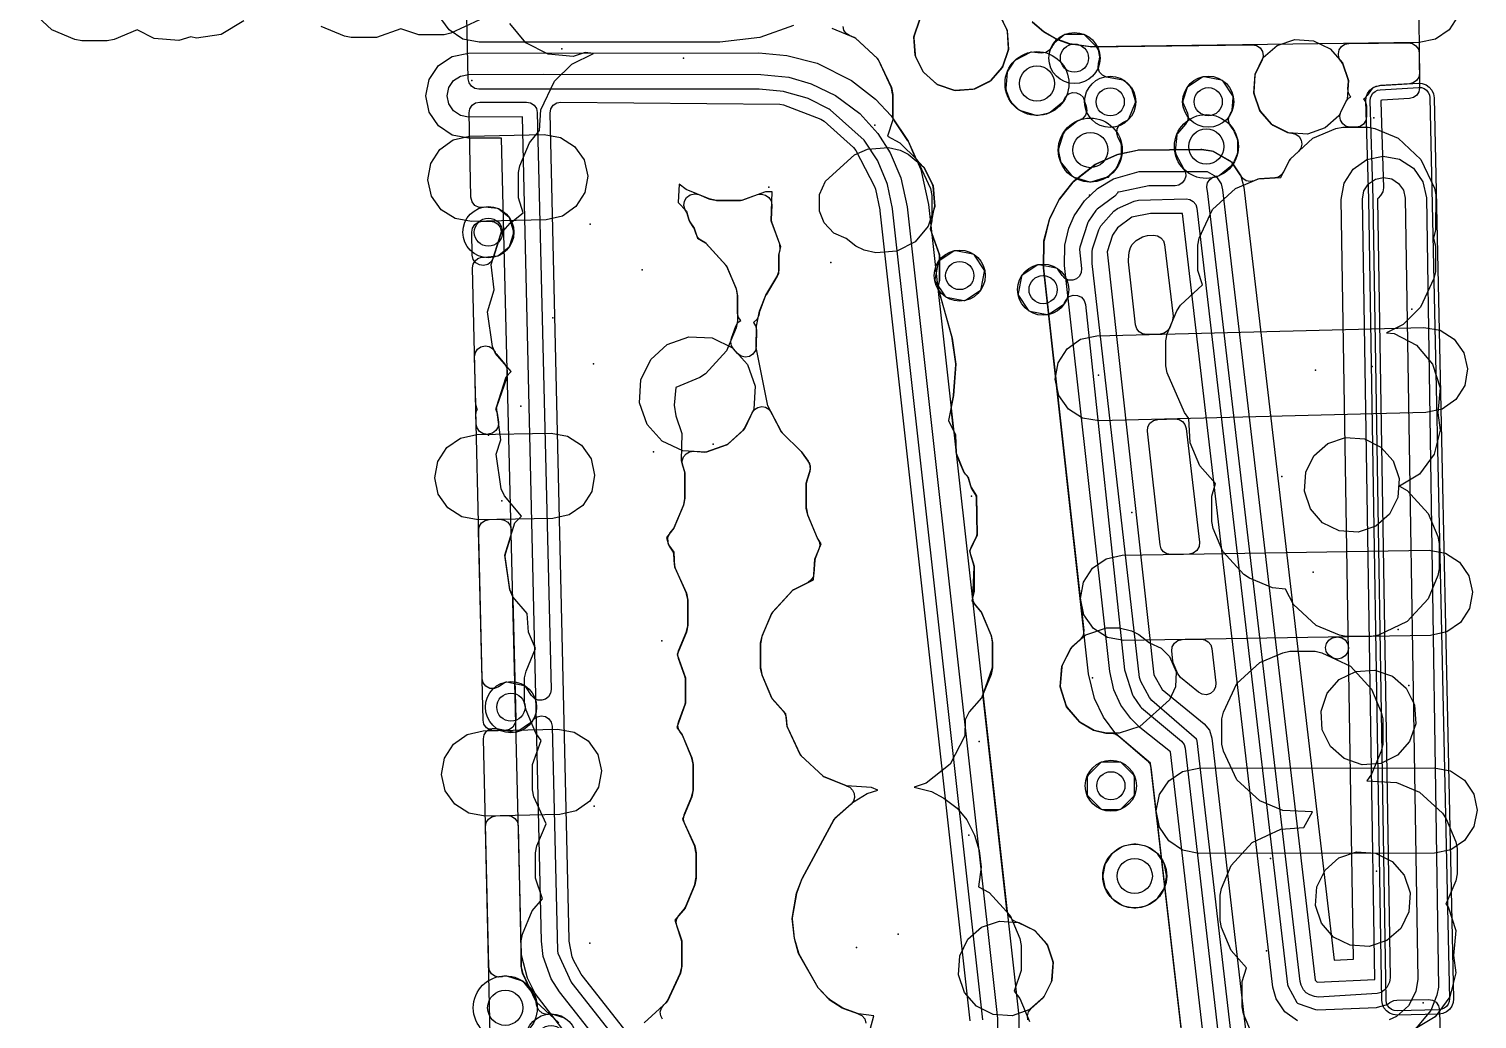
# Model space of a CAD drawing. Header units: metres. Extents: x 17722 to 17999, y 13535 to 15917.
# Drawn here: x 17795 to 17862.9, y 14190 to 14236.5 of the extents above; entities that cross this region are included whole.
import ezdxf

# ---------------------------------------------------------------- set-up
doc = ezdxf.new("R2010")
doc.units = ezdxf.units.M
for name, color, linetype in [('AI_GREENING_ALLOWED_ZONE', 4, 'Continuous'), ('AI_GREENING_EXCLUSIONS', 1, 'Continuous'), ('AI_GREENING_LAWN', 82, 'Continuous'), ('AI_GREENING_REJECTED', 6, 'Continuous'), ('AI_GREENING_SHRUBS', 92, 'Continuous')]:
    doc.layers.add(name, color=color, linetype=linetype)

# ---------------------------------------------------------------- blocks, each defined once
blk = doc.blocks.new('AI_SHRUB')
for radius in [1, 0.55]:
    blk.add_circle((0, 0), radius)

msp = doc.modelspace()

# ---------------------------------------------------------------- linework, layer by layer
at = {"layer": 'AI_GREENING_ALLOWED_ZONE'}
for points in [[(17841.809, 14189.94), (17841.784, 14190.132), (17841.835, 14190.319), (17841.953, 14190.473), (17842.505, 14190.959), (17842.564, 14191.035), (17842.907, 14191.727), (17842.933, 14191.821), (17842.985, 14192.607), (17842.972, 14192.704), (17842.719, 14193.444), (17842.67, 14193.527), (17842.169, 14194.097), (17842.093, 14194.156), (17841.401, 14194.499), (17841.278, 14194.533), (17841.105, 14194.618), (17840.977, 14194.762), (17840.889, 14194.912), (17840.823, 14195.11), (17839.713, 14205.103), (17839.74, 14205.329), (17840.138, 14206.429), (17840.153, 14206.513), (17840.153, 14207.632), (17840.148, 14207.682), (17840.093, 14207.955), (17840.079, 14208.002), (17839.65, 14209.028), (17839.61, 14209.092), (17839.343, 14209.409), (17839.252, 14209.569), (17839.226, 14209.752), (17839.286, 14211.198), (17839.274, 14211.284), (17839.124, 14211.754), (17839.102, 14211.943), (17839.152, 14212.127), (17839.401, 14212.634), (17839.426, 14212.747), (17839.393, 14214.472), (17839.357, 14214.596), (17839.167, 14214.905), (17839.11, 14215.037), (17839.024, 14215.355), (17838.969, 14215.456), (17838.878, 14215.557), (17838.788, 14215.699), (17838.479, 14216.438), (17838.44, 14216.609), (17838.409, 14217.35), (17838.384, 14217.448), (17838.367, 14217.482), (17838.319, 14217.647), (17838.213, 14218.605), (17838.22, 14218.761), (17838.318, 14219.238), (17838.322, 14219.269), (17838.431, 14220.684), (17838.429, 14220.738), (17838.262, 14221.927), (17838.255, 14221.96), (17837.624, 14224.203), (17837.616, 14224.443), (17837.657, 14224.637), (17837.663, 14224.689), (17837.663, 14225.806), (17837.648, 14225.891), (17837.314, 14226.815), (17837.288, 14226.93), (17837.265, 14227.138), (17837.272, 14227.293), (17837.434, 14228.084), (17837.438, 14228.154), (17837.367, 14229.052), (17837.34, 14229.146), (17836.937, 14229.931), (17836.899, 14229.986), (17836.612, 14230.299), (17836.523, 14230.436), (17836.204, 14231.164), (17836.182, 14231.204), (17835.554, 14232.134), (17835.49, 14232.267), (17835.468, 14232.414), (17835.468, 14233.352), (17835.463, 14233.402), (17835.409, 14233.67), (17835.391, 14233.727), (17834.793, 14235.002), (17834.737, 14235.079), (17833.731, 14236.005), (17833.659, 14236.051), (17833.44, 14236.142), (17833.288, 14236.243), (17833.181, 14236.391), (17833.135, 14236.568)], [(17836.728, 14236.871), (17836.474, 14236.131), (17836.462, 14236.034), (17836.514, 14235.247), (17836.539, 14235.154), (17836.883, 14234.461), (17836.941, 14234.386), (17837.511, 14233.884), (17837.511, 14233.884), (17837.595, 14233.836), (17838.335, 14233.582), (17838.431, 14233.57), (17839.218, 14233.622), (17839.312, 14233.647), (17840.004, 14233.991), (17840.08, 14234.049), (17840.581, 14234.619), (17840.629, 14234.703), (17840.883, 14235.443), (17840.896, 14235.539), (17840.843, 14236.326), (17840.818, 14236.42), (17840.474, 14237.112)], [(17842.027, 14236.769), (17842.536, 14236.329), (17842.572, 14236.303), (17843.064, 14236.012), (17843.106, 14235.993), (17843.748, 14235.759), (17843.8, 14235.747), (17844.735, 14235.622), (17844.771, 14235.62), (17852.336, 14235.714), (17852.535, 14235.675), (17852.702, 14235.561), (17852.81, 14235.389), (17852.841, 14235.188), (17852.79, 14234.992), (17852.482, 14234.371), (17852.456, 14234.277), (17852.404, 14233.491), (17852.417, 14233.394), (17852.67, 14232.654), (17852.719, 14232.571), (17853.22, 14232.001), (17853.296, 14231.942), (17853.988, 14231.599), (17854.082, 14231.573), (17854.192, 14231.566), (17854.378, 14231.516), (17854.532, 14231.4), (17854.63, 14231.233), (17854.658, 14231.042), (17854.611, 14230.855), (17854.497, 14230.699), (17854.131, 14230.362), (17854.077, 14230.29), (17853.802, 14229.738), (17853.699, 14229.598), (17853.554, 14229.502), (17853.385, 14229.462), (17852.67, 14229.417), (17852.59, 14229.398), (17852.425, 14229.329), (17852.237, 14229.291), (17852.048, 14229.326), (17851.887, 14229.429), (17851.776, 14229.586), (17851.77, 14229.599), (17851.391, 14230.164), (17851.31, 14230.24), (17850.534, 14230.692), (17850.445, 14230.723), (17849.963, 14230.793), (17849.925, 14230.795), (17846.974, 14230.758), (17846.926, 14230.753), (17846.03, 14230.564), (17845.981, 14230.548), (17845.022, 14230.125), (17844.969, 14230.093), (17843.95, 14229.294), (17843.908, 14229.253), (17843.292, 14228.469), (17843.264, 14228.425), (17842.827, 14227.534), (17842.809, 14227.485), (17842.567, 14226.528), (17842.56, 14226.472), (17842.534, 14225.256), (17842.536, 14225.223), (17844.427, 14208.214), (17844.396, 14207.979), (17844.261, 14207.784), (17843.873, 14207.442), (17843.817, 14207.37), (17843.42, 14206.596), (17843.393, 14206.502), (17843.323, 14205.618), (17843.334, 14205.522), (17843.609, 14204.684), (17843.656, 14204.601), (17844.216, 14203.947), (17844.281, 14203.893), (17844.885, 14203.547), (17844.953, 14203.52), (17845.465, 14203.402), (17845.521, 14203.395), (17845.732, 14203.395), (17845.905, 14203.364), (17846.057, 14203.276), (17847.406, 14202.123), (17847.523, 14201.978), (17847.578, 14201.8), (17849.577, 14184.471)], [(17824.671, 14189.971), (17824.585, 14190.136), (17824.566, 14190.321), (17824.615, 14190.5), (17824.726, 14190.648), (17824.847, 14190.76), (17824.904, 14190.837), (17825.501, 14192.113), (17825.52, 14192.169), (17825.574, 14192.438), (17825.579, 14192.487), (17825.579, 14193.608), (17825.565, 14193.689), (17825.335, 14194.352), (17825.308, 14194.522), (17825.339, 14194.691), (17825.427, 14194.84), (17825.7, 14195.162), (17825.74, 14195.227), (17826.169, 14196.252), (17826.183, 14196.299), (17826.238, 14196.572), (17826.243, 14196.622), (17826.243, 14197.759), (17826.238, 14197.809), (17826.184, 14198.079), (17826.167, 14198.133), (17825.695, 14199.171), (17825.65, 14199.37), (17825.688, 14199.571), (17826.031, 14200.39), (17826.045, 14200.436), (17826.101, 14200.71), (17826.106, 14200.76), (17826.106, 14201.897), (17826.101, 14201.947), (17826.045, 14202.22), (17826.031, 14202.267), (17825.599, 14203.3), (17825.569, 14203.353), (17825.494, 14203.453), (17825.419, 14203.598), (17825.395, 14203.759), (17825.424, 14203.92), (17825.725, 14204.764), (17825.74, 14204.848), (17825.74, 14205.95), (17825.726, 14206.032), (17825.416, 14206.905), (17825.387, 14207.086), (17825.426, 14207.265), (17825.782, 14208.117), (17825.796, 14208.164), (17825.852, 14208.437), (17825.857, 14208.487), (17825.857, 14209.624), (17825.852, 14209.674), (17825.797, 14209.944), (17825.78, 14209.997), (17825.274, 14211.123), (17825.231, 14211.296), (17825.197, 14211.822), (17825.156, 14211.944), (17825.001, 14212.172), (17824.932, 14212.322), (17824.927, 14212.343), (17824.92, 14212.576), (17825.019, 14212.786), (17825.184, 14212.993), (17825.22, 14213.052), (17825.65, 14214.08), (17825.664, 14214.127), (17825.719, 14214.401), (17825.724, 14214.451), (17825.724, 14215.577), (17825.714, 14215.648), (17825.613, 14215.988), (17825.613, 14215.988), (17825.594, 14216.18), (17825.65, 14216.364), (17825.771, 14216.514), (17825.939, 14216.607), (17826.13, 14216.629), (17826.648, 14216.59), (17826.75, 14216.603), (17827.669, 14216.93), (17827.751, 14216.979), (17828.457, 14217.615), (17828.515, 14217.692), (17828.877, 14218.442), (17828.985, 14218.59), (17829.14, 14218.689), (17829.32, 14218.725), (17829.501, 14218.694), (17829.658, 14218.6), (17829.771, 14218.455), (17830.233, 14217.563), (17830.278, 14217.501), (17831.169, 14216.616), (17831.223, 14216.552), (17831.502, 14216.163), (17831.59, 14215.943), (17831.597, 14215.896), (17831.58, 14215.676), (17831.425, 14215.176), (17831.414, 14215.103), (17831.414, 14213.978), (17831.419, 14213.928), (17831.474, 14213.655), (17831.488, 14213.608), (17831.922, 14212.57), (17831.946, 14212.526), (17831.961, 14212.504), (17832.03, 14212.354), (17832.047, 14212.19), (17832.009, 14212.03), (17831.831, 14211.603), (17831.812, 14211.524), (17831.769, 14210.886), (17831.728, 14210.719), (17831.633, 14210.575), (17831.495, 14210.473), (17830.82, 14210.133), (17830.749, 14210.08), (17829.821, 14209.071), (17829.775, 14208.999), (17829.348, 14207.979), (17829.334, 14207.932), (17829.278, 14207.658), (17829.273, 14207.608), (17829.273, 14206.471), (17829.278, 14206.422), (17829.334, 14206.148), (17829.348, 14206.101), (17829.776, 14205.078), (17829.819, 14205.009), (17830.341, 14204.419), (17830.424, 14204.29), (17830.464, 14204.142), (17830.507, 14203.749), (17830.529, 14203.671), (17831.122, 14202.405), (17831.178, 14202.328), (17832.184, 14201.403), (17832.256, 14201.357), (17833.26, 14200.937), (17833.291, 14200.93), (17833.457, 14200.858), (17833.587, 14200.731), (17833.663, 14200.567), (17833.675, 14200.386), (17833.623, 14200.213), (17833.512, 14200.069), (17832.755, 14199.394), (17832.702, 14199.327), (17831.221, 14196.586), (17831.207, 14196.556), (17830.965, 14195.917), (17830.953, 14195.872), (17830.754, 14194.739), (17830.752, 14194.669), (17830.851, 14193.778), (17830.859, 14193.738), (17831.041, 14193.095), (17831.064, 14193.04), (17831.959, 14191.468), (17831.995, 14191.42), (17832.448, 14190.941), (17832.492, 14190.905), (17833.098, 14190.504), (17833.151, 14190.478), (17833.867, 14190.22), (17833.865, 14190.215), (17834.016, 14190.144), (17834.152, 14189.986), (17834.212, 14189.786)], [(17816.607, 14188.539), (17816.366, 14199.007), (17816.366, 14199.007), (17816.4, 14199.2), (17816.505, 14199.364), (17816.664, 14199.476), (17816.855, 14199.519), (17817.39, 14199.531), (17817.583, 14199.497), (17817.748, 14199.392), (17817.86, 14199.232), (17817.902, 14199.042), (17818.04, 14192.484), (17818.045, 14192.44), (17818.1, 14192.169), (17818.118, 14192.113), (17818.716, 14190.837), (17818.772, 14190.76), (17819.585, 14190.012), (17819.642, 14189.95)]]:
    msp.add_lwpolyline(points, dxfattribs=at)
for points in [[(17856.938, 14231.837), (17856.74, 14231.878), (17856.574, 14231.994), (17856.468, 14232.165), (17856.438, 14232.365), (17856.49, 14232.56), (17856.736, 14233.056), (17856.851, 14233.206), (17856.955, 14233.269), (17856.924, 14233.296), (17856.837, 14233.459), (17856.815, 14233.642), (17856.838, 14233.985), (17856.825, 14234.082), (17856.572, 14234.822), (17856.523, 14234.905), (17856.492, 14234.941), (17856.397, 14235.103), (17856.368, 14235.29), (17856.411, 14235.474), (17856.519, 14235.629), (17856.677, 14235.733), (17856.862, 14235.771), (17859.654, 14235.806), (17859.846, 14235.77), (17860.01, 14235.663), (17860.12, 14235.502), (17860.16, 14235.311), (17860.171, 14234.382), (17860.137, 14234.196), (17860.036, 14234.035), (17859.883, 14233.924), (17859.699, 14233.877), (17858.349, 14233.8), (17858.286, 14233.788), (17858.017, 14233.699), (17857.983, 14233.681), (17857.956, 14233.654), (17857.724, 14233.322), (17857.592, 14233.193), (17857.547, 14233.174), (17857.645, 14233.026), (17857.684, 14232.84), (17857.691, 14232.345), (17857.655, 14232.151), (17857.547, 14231.986), (17857.384, 14231.876), (17857.191, 14231.837), (17856.938, 14231.837)], [(17828.339, 14222.763), (17828.235, 14222.905), (17828.192, 14223.109), (17828.192, 14223.908), (17828.187, 14223.957), (17828.132, 14224.231), (17828.117, 14224.278), (17827.69, 14225.298), (17827.644, 14225.371), (17826.71, 14226.386), (17826.655, 14226.431), (17826.468, 14226.542), (17826.333, 14226.66), (17826.249, 14226.818), (17826.17, 14227.062), (17826.139, 14227.124), (17825.967, 14227.379), (17825.898, 14227.529), (17825.816, 14227.832), (17825.739, 14227.968), (17825.676, 14228.164), (17825.697, 14228.369), (17825.798, 14228.547), (17825.963, 14228.67), (17826.164, 14228.716), (17826.366, 14228.677), (17826.837, 14228.48), (17826.884, 14228.466), (17827.158, 14228.411), (17827.207, 14228.406), (17828.327, 14228.406), (17828.41, 14228.42), (17829.123, 14228.674), (17829.313, 14228.703), (17829.501, 14228.657), (17829.657, 14228.544), (17829.759, 14228.38), (17829.791, 14228.19), (17829.772, 14227.493), (17829.787, 14227.402), (17830.162, 14226.365), (17830.179, 14226.082), (17830.131, 14225.878), (17830.125, 14225.821), (17830.125, 14225.112), (17830.053, 14224.854), (17829.525, 14223.979), (17829.505, 14223.94), (17829.23, 14223.225), (17829.219, 14223.186), (17829.181, 14223.007), (17829.098, 14222.816), (17828.943, 14222.677), (17828.933, 14222.673), (17829.036, 14222.519), (17829.074, 14222.323), (17829.065, 14221.547), (17829.024, 14221.353), (17828.91, 14221.19), (17828.742, 14221.084), (17828.546, 14221.052), (17828.353, 14221.099), (17828.194, 14221.218), (17828, 14221.432), (17827.907, 14221.584), (17827.872, 14221.76), (17827.901, 14221.936), (17828.103, 14222.498), (17828.206, 14222.668), (17828.339, 14222.763)], [(17815.724, 14226.915), (17815.757, 14227.108), (17815.862, 14227.272), (17816.021, 14227.384), (17816.212, 14227.427), (17816.588, 14227.435), (17816.775, 14227.404), (17816.936, 14227.305), (17817.05, 14227.153), (17817.098, 14226.97), (17817.076, 14226.783), (17816.724, 14225.691), (17816.627, 14225.517), (17816.469, 14225.395), (17816.277, 14225.344), (17816.079, 14225.373), (17815.909, 14225.476), (17815.793, 14225.638), (17815.748, 14225.832), (17815.724, 14226.915)], [(17847.705, 14226.774), (17847.889, 14226.747), (17848.049, 14226.654), (17848.165, 14226.51), (17848.221, 14226.333), (17848.614, 14222.968), (17848.579, 14222.717), (17848.462, 14222.438), (17848.357, 14222.28), (17848.2, 14222.172), (17848.013, 14222.131), (17847.366, 14222.115), (17847.184, 14222.144), (17847.025, 14222.238), (17846.91, 14222.383), (17846.857, 14222.559), (17846.526, 14225.529), (17846.525, 14225.623), (17846.553, 14225.981), (17846.617, 14226.191), (17846.7, 14226.335), (17846.882, 14226.519), (17847.187, 14226.696), (17847.419, 14226.763), (17847.705, 14226.774)], [(17815.858, 14221.07), (17815.892, 14221.262), (17815.996, 14221.426), (17816.155, 14221.539), (17816.344, 14221.582), (17816.536, 14221.549), (17816.701, 14221.446), (17816.814, 14221.287), (17816.828, 14221.257), (17816.865, 14221.198), (17817.267, 14220.724), (17817.354, 14220.579), (17817.386, 14220.413), (17817.39, 14220.272), (17817.363, 14220.098), (17816.882, 14218.698), (17816.836, 14218.62), (17816.857, 14218.594), (17816.917, 14218.415), (17816.972, 14217.991), (17816.956, 14217.783), (17816.855, 14217.6), (17816.689, 14217.474), (17816.486, 14217.426), (17816.441, 14217.425), (17816.249, 14217.459), (17816.085, 14217.564), (17815.973, 14217.724), (17815.931, 14217.914), (17815.921, 14218.339), (17815.952, 14218.525), (17815.996, 14218.596), (17815.953, 14218.656), (17815.909, 14218.849), (17815.858, 14221.07)], [(17848.51, 14211.788), (17848.329, 14211.819), (17848.171, 14211.913), (17848.058, 14212.057), (17848.005, 14212.233), (17847.411, 14217.572), (17847.431, 14217.776), (17847.531, 14217.956), (17847.695, 14218.079), (17847.895, 14218.127), (17848.719, 14218.147), (17848.901, 14218.118), (17849.06, 14218.025), (17849.174, 14217.881), (17849.228, 14217.706), (17849.853, 14212.36), (17849.834, 14212.153), (17849.732, 14211.972), (17849.566, 14211.848), (17849.364, 14211.802), (17848.51, 14211.788)], [(17816.046, 14212.916), (17816.08, 14213.109), (17816.185, 14213.274), (17816.346, 14213.386), (17816.537, 14213.428), (17817.058, 14213.437), (17817.249, 14213.402), (17817.413, 14213.298), (17817.525, 14213.139), (17817.567, 14212.949), (17817.57, 14212.805), (17817.548, 14212.643), (17817.286, 14211.804), (17817.277, 14211.695), (17817.5, 14210.155), (17817.519, 14210.089), (17817.601, 14209.907), (17817.645, 14209.713), (17817.782, 14204.042), (17817.749, 14203.849), (17817.644, 14203.685), (17817.485, 14203.572), (17817.294, 14203.53), (17816.763, 14203.518), (17816.57, 14203.551), (17816.406, 14203.656), (17816.294, 14203.816), (17816.251, 14204.006), (17816.046, 14212.916)], [(17850.624, 14205.762), (17850.607, 14205.565), (17850.517, 14205.391), (17850.366, 14205.264), (17850.177, 14205.206), (17849.981, 14205.225), (17849.808, 14205.319), (17848.963, 14206.018), (17848.817, 14206.219), (17848.641, 14206.665), (17848.609, 14206.794), (17848.559, 14207.241), (17848.58, 14207.447), (17848.681, 14207.627), (17848.847, 14207.75), (17849.048, 14207.796), (17849.931, 14207.81), (17850.111, 14207.78), (17850.269, 14207.687), (17850.382, 14207.543), (17850.436, 14207.369), (17850.624, 14205.762)], [(17856.058, 14206.96), (17855.904, 14207.072), (17855.803, 14207.234), (17855.77, 14207.422), (17855.81, 14207.609), (17855.917, 14207.767), (17856.075, 14207.873), (17856.262, 14207.913), (17856.333, 14207.914), (17856.525, 14207.879), (17856.689, 14207.773), (17856.799, 14207.613), (17856.841, 14207.422), (17856.841, 14207.387), (17856.804, 14207.19), (17856.692, 14207.023), (17856.523, 14206.913), (17856.325, 14206.88), (17856.129, 14206.926), (17856.058, 14206.96)]]:
    msp.add_lwpolyline(points, close=True, dxfattribs=at)
at = {"layer": 'AI_GREENING_EXCLUSIONS'}
for points in [[(17839.809, 14237.721), (17840.453, 14237.156), (17840.84, 14236.375), (17840.899, 14235.49), (17840.613, 14234.656), (17840.047, 14234.013), (17839.267, 14233.625), (17838.382, 14233.566), (17837.548, 14233.852), (17836.905, 14234.418), (17836.517, 14235.198), (17836.458, 14236.084), (17836.744, 14236.917), (17837.31, 14237.561), (17838.09, 14237.948), (17838.975, 14238.007), (17839.809, 14237.721)], [(17855.99, 14235.512), (17856.556, 14234.868), (17856.841, 14234.035), (17856.782, 14233.149), (17856.395, 14232.369), (17855.751, 14231.803), (17854.918, 14231.518), (17854.032, 14231.577), (17853.252, 14231.964), (17852.686, 14232.608), (17852.401, 14233.441), (17852.46, 14234.327), (17852.847, 14235.107), (17853.491, 14235.673), (17854.324, 14235.958), (17855.21, 14235.899), (17855.99, 14235.512)], [(17861.274, 14190.246), (17861.093, 14190.218), (17859.125, 14190.169), (17858.943, 14190.189), (17858.771, 14190.255), (17858.623, 14190.364), (17858.509, 14190.508), (17858.435, 14190.676), (17858.408, 14190.858), (17857.801, 14228.47), (17857.66, 14233.078), (17857.678, 14233.256), (17857.74, 14233.424), (17857.843, 14233.571), (17857.979, 14233.687), (17858.141, 14233.764), (17858.317, 14233.798), (17860.118, 14233.909), (17860.305, 14233.895), (17860.481, 14233.832), (17860.635, 14233.725), (17860.755, 14233.581), (17860.832, 14233.41), (17860.861, 14233.225), (17861.776, 14190.933), (17861.756, 14190.752), (17861.69, 14190.582), (17861.582, 14190.435), (17861.44, 14190.32), (17861.274, 14190.246)], [(17861.217, 14190.438), (17861.088, 14190.418), (17859.12, 14190.369), (17858.99, 14190.383), (17858.868, 14190.431), (17858.762, 14190.508), (17858.68, 14190.611), (17858.627, 14190.731), (17858.608, 14190.861), (17858.001, 14228.474), (17857.86, 14233.084), (17857.873, 14233.211), (17857.917, 14233.331), (17857.99, 14233.436), (17858.088, 14233.519), (17858.203, 14233.574), (17858.329, 14233.598), (17860.13, 14233.709), (17860.264, 14233.699), (17860.39, 14233.655), (17860.5, 14233.578), (17860.585, 14233.475), (17860.64, 14233.353), (17860.661, 14233.221), (17861.576, 14190.929), (17861.562, 14190.799), (17861.515, 14190.678), (17861.438, 14190.573), (17861.336, 14190.491), (17861.217, 14190.438)], [(17850.431, 14214.516), (17850.61, 14215.11), (17849.867, 14215.939), (17849.413, 14217.022), (17849.348, 14218.173), (17849.151, 14218.456), (17848.338, 14220.311), (17848.273, 14220.634), (17848.273, 14221.821), (17848.338, 14222.144), (17848.792, 14223.227), (17848.969, 14223.49), (17849.989, 14224.441), (17849.776, 14225.117), (17849.776, 14226.304), (17849.841, 14226.627), (17850.472, 14227.973), (17851.545, 14228.961), (17852.629, 14229.415), (17853.673, 14229.48), (17854.097, 14230.331), (17855.171, 14231.319), (17856.254, 14231.772), (17856.576, 14231.837), (17857.764, 14231.837), (17858.086, 14231.772), (17859.17, 14231.319), (17860.243, 14230.331), (17860.874, 14228.984), (17860.939, 14228.662), (17860.927, 14227.031), (17860.828, 14226.627), (17860.917, 14226.246), (17860.917, 14225.059), (17860.852, 14224.736), (17860.221, 14223.39), (17859.411, 14222.579), (17858.623, 14222.182), (17858.99, 14222.151), (17860.029, 14221.612), (17860.783, 14220.716), (17861.136, 14219.6), (17861.032, 14218.427), (17861.151, 14217.624), (17860.865, 14216.489), (17860.168, 14215.549), (17859.243, 14214.996), (17859.594, 14214.782), (17860.582, 14213.708), (17861.035, 14212.624), (17861.1, 14212.302), (17861.1, 14211.115), (17861.035, 14210.792), (17860.582, 14209.709), (17859.594, 14208.635), (17858.247, 14208.004), (17857.925, 14207.939), (17856.737, 14207.939), (17856.415, 14208.004), (17855.331, 14208.458), (17854.258, 14209.445), (17853.894, 14210.153), (17853.284, 14210.218), (17852.2, 14210.671), (17851.937, 14210.849), (17850.949, 14211.922), (17850.496, 14213.006), (17850.431, 14213.328), (17850.431, 14214.516)], [(17819.887, 14231.361), (17820.546, 14230.942), (17820.994, 14230.304), (17821.164, 14229.542), (17821.03, 14228.773), (17820.611, 14228.114), (17819.973, 14227.666), (17819.211, 14227.496), (17815.712, 14227.415), (17814.944, 14227.55), (17814.285, 14227.968), (17813.836, 14228.607), (17813.667, 14229.368), (17813.801, 14230.137), (17814.219, 14230.796), (17814.858, 14231.244), (17815.62, 14231.414), (17819.119, 14231.495), (17819.887, 14231.361)], [(17837.363, 14229.102), (17837.441, 14228.119), (17837.136, 14227.188), (17836.517, 14226.465), (17835.657, 14226.024), (17834.674, 14225.945), (17834.129, 14226.067), (17833.743, 14226.251), (17833.278, 14226.612), (17832.712, 14226.869), (17832.253, 14227.354), (17832.027, 14227.896), (17832.027, 14228.684), (17832.307, 14229.305), (17833.676, 14230.548), (17834.285, 14230.807), (17835.268, 14230.886), (17835.813, 14230.764), (17836.199, 14230.581), (17836.922, 14229.961), (17837.363, 14229.102)], [(17845.143, 14218.058), (17844.374, 14218.191), (17843.714, 14218.608), (17843.265, 14219.245), (17843.093, 14220.007), (17843.226, 14220.776), (17843.643, 14221.435), (17844.281, 14221.885), (17845.043, 14222.056), (17860.377, 14222.441), (17861.146, 14222.308), (17861.806, 14221.891), (17862.255, 14221.254), (17862.427, 14220.492), (17862.294, 14219.723), (17861.877, 14219.064), (17861.239, 14218.614), (17860.478, 14218.443), (17845.143, 14218.058)], [(17824.895, 14221.645), (17825.909, 14222.006), (17826.993, 14221.948), (17827.953, 14221.485), (17828.654, 14220.706), (17829.015, 14219.692), (17828.957, 14218.608), (17828.494, 14217.648), (17827.715, 14216.947), (17826.701, 14216.586), (17825.617, 14216.644), (17824.657, 14217.107), (17823.956, 14217.886), (17823.595, 14218.9), (17823.653, 14219.984), (17824.116, 14220.944), (17824.895, 14221.645)], [(17820.22, 14217.341), (17820.877, 14216.919), (17821.322, 14216.278), (17821.487, 14215.515), (17821.349, 14214.747), (17820.927, 14214.091), (17820.285, 14213.646), (17819.523, 14213.48), (17816.024, 14213.418), (17815.256, 14213.557), (17814.599, 14213.979), (17814.154, 14214.62), (17813.989, 14215.383), (17814.127, 14216.151), (17814.549, 14216.807), (17815.19, 14217.252), (17815.953, 14217.418), (17819.452, 14217.48), (17820.22, 14217.341)], [(17858.368, 14216.827), (17858.934, 14216.183), (17859.219, 14215.35), (17859.16, 14214.464), (17858.773, 14213.684), (17858.129, 14213.118), (17857.296, 14212.833), (17856.41, 14212.892), (17855.63, 14213.279), (17855.064, 14213.923), (17854.779, 14214.756), (17854.838, 14215.642), (17855.225, 14216.422), (17855.869, 14216.988), (17856.702, 14217.273), (17857.588, 14217.214), (17858.368, 14216.827)], [(17860.687, 14207.984), (17846.3, 14207.752), (17845.533, 14207.892), (17844.877, 14208.315), (17844.433, 14208.957), (17844.268, 14209.719), (17844.408, 14210.487), (17844.831, 14211.143), (17845.473, 14211.587), (17846.236, 14211.751), (17860.622, 14211.983), (17861.39, 14211.844), (17862.046, 14211.421), (17862.49, 14210.779), (17862.654, 14210.016), (17862.514, 14209.248), (17862.091, 14208.593), (17861.45, 14208.149), (17860.687, 14207.984)], [(17848.455, 14204.96), (17847.057, 14203.717), (17846.086, 14203.395), (17845.492, 14203.395), (17844.917, 14203.528), (17844.244, 14203.915), (17843.624, 14204.638), (17843.319, 14205.569), (17843.397, 14206.552), (17843.838, 14207.411), (17844.521, 14208.014), (17845.492, 14208.336), (17846.086, 14208.336), (17846.661, 14208.203), (17847.017, 14208.031), (17847.509, 14207.643), (17848.05, 14207.396), (17848.455, 14206.991), (17848.755, 14206.272), (17848.735, 14205.581), (17848.455, 14204.96)], [(17858.907, 14206.075), (17859.551, 14205.509), (17859.938, 14204.729), (17859.997, 14203.843), (17859.712, 14203.009), (17859.146, 14202.366), (17858.366, 14201.978), (17857.48, 14201.919), (17856.646, 14202.205), (17856.003, 14202.771), (17855.616, 14203.551), (17855.557, 14204.437), (17855.842, 14205.27), (17856.408, 14205.914), (17857.188, 14206.301), (17858.074, 14206.36), (17858.907, 14206.075)], [(17816.263, 14203.506), (17819.761, 14203.587), (17820.53, 14203.452), (17821.188, 14203.034), (17821.637, 14202.395), (17821.807, 14201.633), (17821.672, 14200.865), (17821.253, 14200.206), (17820.615, 14199.758), (17819.853, 14199.588), (17816.355, 14199.507), (17815.587, 14199.642), (17814.928, 14200.06), (17814.48, 14200.699), (17814.31, 14201.461), (17814.445, 14202.229), (17814.863, 14202.888), (17815.502, 14203.336), (17816.263, 14203.506)], [(17849.065, 14197.906), (17848.416, 14198.339), (17847.981, 14198.987), (17847.828, 14199.752), (17847.978, 14200.517), (17848.411, 14201.167), (17849.059, 14201.602), (17849.824, 14201.755), (17860.869, 14201.775), (17861.635, 14201.624), (17862.285, 14201.192), (17862.719, 14200.544), (17862.873, 14199.779), (17862.722, 14199.013), (17862.29, 14198.364), (17861.642, 14197.929), (17860.877, 14197.775), (17849.831, 14197.755), (17849.065, 14197.906)], [(17858.886, 14197.38), (17859.452, 14196.736), (17859.737, 14195.903), (17859.678, 14195.017), (17859.291, 14194.237), (17858.647, 14193.671), (17857.814, 14193.386), (17856.928, 14193.445), (17856.148, 14193.832), (17855.582, 14194.476), (17855.297, 14195.309), (17855.356, 14196.195), (17855.743, 14196.975), (17856.387, 14197.541), (17857.22, 14197.826), (17858.106, 14197.767), (17858.886, 14197.38)], [(17842.137, 14194.134), (17842.703, 14193.49), (17842.988, 14192.657), (17842.929, 14191.771), (17842.542, 14190.991), (17841.898, 14190.425), (17841.065, 14190.14), (17840.179, 14190.199), (17839.399, 14190.586), (17838.833, 14191.23), (17838.548, 14192.063), (17838.607, 14192.949), (17838.994, 14193.729), (17839.638, 14194.295), (17840.471, 14194.58), (17841.357, 14194.521), (17842.137, 14194.134)]]:
    msp.add_lwpolyline(points, close=True, dxfattribs=at)
for points in [[(17805.027, 14236.835), (17803.964, 14236.195), (17802.806, 14236.024), (17802.552, 14236.088), (17801.985, 14235.908), (17800.819, 14236.009), (17800.029, 14236.418), (17798.943, 14235.963), (17798.621, 14235.898), (17797.433, 14235.898), (17797.111, 14235.963), (17796.027, 14236.417), (17794.954, 14237.405)], [(17830.812, 14236.616), (17829.241, 14236.056), (17827.361, 14235.824), (17816.07, 14235.824), (17815.305, 14235.976), (17814.656, 14236.41), (17813.928, 14237.404)], [(17816.091, 14236.878), (17814.745, 14236.247), (17814.422, 14236.182), (17813.235, 14236.182), (17812.4, 14236.461), (17811.258, 14236.053), (17810.07, 14236.053), (17809.748, 14236.118), (17808.664, 14236.571)], [(17819.81, 14189.805), (17818.736, 14190.793), (17818.106, 14192.14), (17818.041, 14192.462), (17818.041, 14193.65), (17818.106, 14193.972), (17818.559, 14195.055), (17819.042, 14195.624), (17818.705, 14196.597), (17818.705, 14197.784), (17818.77, 14198.107), (17819.207, 14199.15), (17818.633, 14200.412), (17818.568, 14200.735), (17818.568, 14201.922), (17818.974, 14203.06), (17818.72, 14203.399), (17818.267, 14204.482), (17818.202, 14204.805), (17818.202, 14205.992), (17818.267, 14206.315), (17818.707, 14207.367), (17818.384, 14208.139), (17818.319, 14209.01), (17817.652, 14209.795), (17817.505, 14210.121), (17817.269, 14211.75), (17817.742, 14213.264), (17818.062, 14213.587), (17817.254, 14214.538), (17817.107, 14214.863), (17816.871, 14216.493), (17817.079, 14217.174), (17816.88, 14218.693), (17817.343, 14220.131), (17817.57, 14220.368), (17816.842, 14221.225), (17816.695, 14221.551), (17816.459, 14223.18), (17816.778, 14224.21), (17816.628, 14225.391), (17817.091, 14226.83), (17817.529, 14227.331), (17818.129, 14227.82), (17817.907, 14228.519), (17817.907, 14229.707), (17817.972, 14230.029), (17818.425, 14231.113), (17818.904, 14231.678), (17818.969, 14232.649), (17819.6, 14233.996), (17820.41, 14234.806), (17821.433, 14235.302), (17821.038, 14235.345), (17820.472, 14235.166), (17819.305, 14235.266), (17818.266, 14235.805), (17817.513, 14236.701)], [(17861.989, 14237.069), (17861.563, 14236.415), (17860.92, 14235.974), (17860.157, 14235.812), (17844.753, 14235.619), (17843.773, 14235.75), (17843.084, 14236.001), (17842.553, 14236.314), (17842.01, 14236.784)], [(17832.616, 14236.488), (17833.699, 14236.034), (17834.773, 14235.046), (17835.403, 14233.7), (17835.468, 14233.377), (17835.468, 14232.19), (17835.218, 14231.425), (17835.803, 14231.113), (17836.614, 14230.303), (17837.244, 14228.956), (17837.309, 14228.634), (17837.309, 14227.446), (17837.222, 14227.071), (17837.663, 14225.85), (17837.663, 14224.663), (17837.59, 14224.322), (17838.26, 14221.944), (17838.433, 14220.711), (17838.321, 14219.253), (17838.078, 14218.071), (17838.406, 14217.402), (17838.435, 14216.543), (17838.821, 14215.621), (17839.008, 14215.412), (17839.129, 14214.967), (17839.392, 14214.539), (17839.428, 14212.687), (17839.063, 14211.946), (17839.288, 14211.242), (17839.288, 14210.055), (17839.172, 14209.612), (17839.635, 14209.063), (17840.088, 14207.98), (17840.153, 14207.657), (17840.153, 14206.47), (17840.088, 14206.147), (17839.635, 14205.064), (17839.057, 14204.401), (17838.859, 14204.032), (17838.843, 14203.276), (17838.161, 14201.951), (17837.033, 14201.047), (17836.465, 14200.87), (17837.281, 14200.658), (17837.859, 14200.348), (17838.486, 14199.877), (17838.948, 14199.326), (17839.307, 14198.616), (17839.518, 14197.888), (17839.614, 14197.106), (17839.494, 14196.195), (17839.992, 14195.92), (17840.979, 14194.846), (17841.433, 14193.763), (17841.498, 14193.441), (17841.498, 14192.253), (17841.165, 14191.291), (17841.423, 14190.947), (17841.876, 14189.864)], [(17822.034, 14186.854), (17818.696, 14191.175), (17818.343, 14191.894), (17818.05, 14192.974), (17817.122, 14231.32), (17815.576, 14231.319), (17814.811, 14231.471), (17814.163, 14231.903), (17813.728, 14232.553), (17813.575, 14233.318), (17813.727, 14234.084), (17814.159, 14234.731), (17814.807, 14235.166), (17815.573, 14235.319), (17829.194, 14235.324), (17830.501, 14235.211), (17831.92, 14234.84), (17833.532, 14234.04), (17834.657, 14233.16), (17835.39, 14232.376), (17836.195, 14231.185), (17836.78, 14229.848), (17837.146, 14228.207), (17841.378, 14190.115), (17841.404, 14188.717)], [(17826.143, 14183.243), (17819.844, 14191.259), (17819.452, 14191.868), (17819.074, 14192.92), (17818.99, 14193.639), (17818.1, 14232.32), (17815.576, 14232.319), (17815.194, 14232.395), (17814.869, 14232.611), (17814.652, 14232.935), (17814.575, 14233.319), (17814.651, 14233.702), (17814.867, 14234.025), (17815.192, 14234.243), (17815.574, 14234.319), (17819.075, 14234.324), (17829.288, 14234.32), (17830.59, 14234.181), (17831.644, 14233.879), (17832.781, 14233.332), (17833.927, 14232.478), (17834.77, 14231.552), (17835.354, 14230.644), (17835.855, 14229.468), (17836.152, 14228.097), (17840.384, 14190.005), (17840.404, 14188.705)], [(17849.6, 14184.269), (17847.556, 14201.995), (17845.939, 14203.366), (17845.35, 14204.151), (17844.927, 14205.034), (17844.652, 14206.186), (17842.534, 14225.239), (17842.561, 14226.501), (17842.815, 14227.511), (17843.275, 14228.448), (17843.927, 14229.276), (17844.993, 14230.113), (17846.004, 14230.559), (17846.95, 14230.758), (17849.944, 14230.795), (17850.493, 14230.716), (17851.359, 14230.212), (17851.794, 14229.563), (17851.934, 14229.024), (17856.171, 14192.746), (17857.077, 14192.785), (17856.501, 14228.454), (17856.641, 14229.221), (17857.064, 14229.877), (17857.706, 14230.321), (17858.469, 14230.486), (17859.236, 14230.346), (17859.892, 14229.923), (17860.336, 14229.281), (17860.501, 14228.518), (17861.06, 14191.486), (17860.99, 14191.101), (17860.71, 14190.385), (17859.991, 14189.519)], [(17850.641, 14183.973), (17848.502, 14202.521), (17847.061, 14203.67), (17846.635, 14204.084), (17846.173, 14204.719), (17845.845, 14205.43), (17845.646, 14206.297), (17843.528, 14225.35), (17843.54, 14226.297), (17843.731, 14227.108), (17843.983, 14227.682), (17844.457, 14228.377), (17845.067, 14228.959), (17845.067, 14228.959), (17845.827, 14229.422), (17847.019, 14229.761), (17850.22, 14229.754), (17850.653, 14229.504), (17850.87, 14229.179), (17850.94, 14228.908), (17855.274, 14191.803), (17855.381, 14191.712), (17858.076, 14191.842), (17857.501, 14228.47), (17857.571, 14228.854), (17857.783, 14229.182), (17858.103, 14229.404), (17858.485, 14229.486), (17858.869, 14229.416), (17859.197, 14229.204), (17859.419, 14228.883), (17859.501, 14228.502), (17860.092, 14191.859), (17860.006, 14191.28), (17859.663, 14190.604), (17859.1, 14190.109), (17858.75, 14189.948)], [(17834.403, 14189.49), (17834.582, 14190.138), (17833.867, 14190.22), (17833.123, 14190.488), (17832.468, 14190.921), (17831.974, 14191.442), (17831.049, 14193.066), (17830.853, 14193.758), (17830.748, 14194.704), (17830.957, 14195.895), (17831.213, 14196.571), (17832.723, 14199.365), (17833.653, 14200.196), (17834.269, 14200.566), (17834.762, 14200.729), (17834.471, 14200.855), (17833.299, 14200.92), (17832.216, 14201.373), (17831.142, 14202.361), (17830.511, 14203.708), (17830.446, 14204.3), (17829.792, 14205.04), (17829.339, 14206.124), (17829.273, 14206.446), (17829.273, 14207.633), (17829.339, 14207.956), (17829.792, 14209.039), (17830.78, 14210.113), (17831.75, 14210.601), (17831.815, 14211.565), (17832.114, 14212.279), (17831.932, 14212.547), (17831.479, 14213.63), (17831.414, 14213.953), (17831.414, 14215.14), (17831.613, 14215.784), (17831.573, 14216.064), (17831.198, 14216.586), (17830.251, 14217.529), (17829.613, 14218.759), (17829.065, 14221.501), (17829.076, 14222.498), (17829.223, 14223.206), (17829.513, 14223.96), (17830.125, 14224.973), (17830.125, 14225.85), (17830.212, 14226.226), (17829.771, 14227.446), (17829.807, 14228.811), (17829.505, 14228.811), (17828.37, 14228.406), (17827.182, 14228.406), (17826.86, 14228.471), (17825.776, 14228.924), (17825.445, 14229.169), (17825.401, 14228.303), (17825.8, 14227.894), (17825.92, 14227.448), (17826.159, 14227.095), (17826.307, 14226.638), (17826.686, 14226.412), (17827.674, 14225.339), (17828.127, 14224.255), (17828.192, 14223.933), (17828.192, 14222.745), (17828.127, 14222.423), (17827.674, 14221.34), (17826.686, 14220.266), (17826.422, 14220.088), (17825.289, 14219.625), (17825.214, 14218.794), (17825.288, 14218.295), (17825.568, 14217.458), (17825.552, 14216.192), (17825.724, 14215.613), (17825.724, 14214.426), (17825.659, 14214.103), (17825.206, 14213.02), (17824.86, 14212.588), (17824.954, 14212.241), (17825.193, 14211.888), (17825.237, 14211.206), (17825.792, 14209.972), (17825.857, 14209.649), (17825.857, 14208.462), (17825.792, 14208.139), (17825.351, 14207.087), (17825.74, 14205.992), (17825.74, 14204.805), (17825.334, 14203.667), (17825.587, 14203.328), (17826.041, 14202.245), (17826.106, 14201.922), (17826.106, 14200.735), (17826.041, 14200.412), (17825.604, 14199.369), (17826.178, 14198.107), (17826.243, 14197.784), (17826.243, 14196.597), (17826.178, 14196.274), (17825.725, 14195.191), (17825.242, 14194.622), (17825.579, 14193.65), (17825.579, 14192.462), (17825.514, 14192.14), (17824.883, 14190.793), (17823.809, 14189.805)], [(17854.454, 14189.898), (17853.859, 14190.318), (17853.452, 14190.932), (17853.299, 14191.477), (17849.057, 14227.792), (17847.556, 14227.792), (17846.689, 14227.613), (17846.017, 14227.122), (17845.771, 14226.78), (17845.519, 14225.993), (17847.721, 14206.132), (17848.098, 14205.451), (17850.069, 14203.831), (17850.322, 14203.533), (17850.441, 14203.162), (17852.675, 14183.79)], [(17852.377, 14189.151), (17851.924, 14190.234), (17851.859, 14190.557), (17851.859, 14191.744), (17852.059, 14192.391), (17851.339, 14193.197), (17850.885, 14194.281), (17850.82, 14194.603), (17850.82, 14195.791), (17850.885, 14196.113), (17850.885, 14196.113), (17851.339, 14197.196), (17852.326, 14198.27), (17853.673, 14198.901), (17854.748, 14198.966), (17855.156, 14199.704), (17853.763, 14199.769), (17852.679, 14200.222), (17851.606, 14201.21), (17850.975, 14202.557), (17850.91, 14202.879), (17850.91, 14204.066), (17850.975, 14204.389), (17851.606, 14205.736), (17852.679, 14206.723), (17853.763, 14207.177), (17854.085, 14207.242), (17855.273, 14207.242), (17855.595, 14207.177), (17856.942, 14206.546), (17857.93, 14205.472), (17858.383, 14204.389), (17858.448, 14204.066), (17858.448, 14202.879), (17858.383, 14202.557), (17857.93, 14201.473), (17857.697, 14201.155), (17859.091, 14201.09), (17860.174, 14200.637), (17861.248, 14199.649), (17861.425, 14199.385), (17861.879, 14198.302), (17861.944, 14197.979), (17861.944, 14196.792), (17861.879, 14196.47), (17861.415, 14195.37), (17861.518, 14195.248), (17861.871, 14194.132), (17861.767, 14192.959), (17861.886, 14192.156), (17861.6, 14191.02), (17860.903, 14190.081), (17859.898, 14189.48)]]:
    msp.add_lwpolyline(points, dxfattribs=at)
at = {"layer": 'AI_GREENING_LAWN'}
for points in [[(17839.687, 14189.939), (17835.457, 14228.008), (17835.454, 14228.031), (17835.222, 14229.153), (17835.208, 14229.198), (17834.788, 14230.22), (17834.767, 14230.261), (17834.166, 14231.188), (17834.123, 14231.238), (17832.54, 14232.655), (17832.486, 14232.692), (17831.498, 14233.187), (17831.455, 14233.203), (17830.393, 14233.508), (17830.347, 14233.516), (17829.206, 14233.623), (17829.183, 14233.624), (17816.057, 14233.619), (17815.868, 14233.656), (17815.708, 14233.761), (17815.598, 14233.92), (17815.557, 14234.107), (17815.489, 14237.029)], [(17860.141, 14237.011), (17860.179, 14233.687), (17860.145, 14233.501), (17860.045, 14233.341), (17859.892, 14233.229), (17859.709, 14233.182), (17858.408, 14233.102), (17858.368, 14233.092), (17858.361, 14233.051), (17858.485, 14228.995), (17858.453, 14228.801), (17858.347, 14228.634), (17858.235, 14228.516), (17858.21, 14228.478), (17858.202, 14228.432), (17858.791, 14191.917), (17858.783, 14191.819), (17858.764, 14191.716), (17858.636, 14191.463), (17858.522, 14191.341), (17858.37, 14191.232), (17858.189, 14191.185), (17855.441, 14191.016), (17855.252, 14191.04), (17855.027, 14191.115), (17854.86, 14191.209), (17854.741, 14191.359), (17854.629, 14191.575), (17854.576, 14191.747), (17850.23, 14228.86), (17850.222, 14228.883), (17850.197, 14229.059), (17850.236, 14229.233), (17850.333, 14229.383), (17850.476, 14229.489), (17850.648, 14229.538), (17850.716, 14229.545), (17850.751, 14229.553), (17850.781, 14229.572), (17851.378, 14230.062), (17851.449, 14230.158), (17851.631, 14230.596), (17851.65, 14230.691), (17851.65, 14231.178), (17851.631, 14231.272), (17851.444, 14231.723), (17851.392, 14231.802), (17851.353, 14231.842), (17851.255, 14231.986), (17851.212, 14232.155), (17851.23, 14232.328), (17851.306, 14232.485), (17851.335, 14232.525), (17851.381, 14232.645), (17851.438, 14233.229), (17851.435, 14233.27), (17851.419, 14233.308), (17850.96, 14233.995), (17850.927, 14234.028), (17850.884, 14234.045), (17850.08, 14234.205), (17850.033, 14234.205), (17849.99, 14234.188), (17849.304, 14233.729), (17849.274, 14233.7), (17849.255, 14233.663), (17849.078, 14233.079), (17849.073, 14233.038), (17849.081, 14232.999), (17849.285, 14232.494), (17849.322, 14232.315), (17849.292, 14232.136), (17849.2, 14231.979), (17848.818, 14231.537), (17848.798, 14231.506), (17848.789, 14231.47), (17848.715, 14230.715), (17848.742, 14230.576), (17849.101, 14229.906), (17849.112, 14229.891), (17849.192, 14229.726), (17849.208, 14229.544), (17849.157, 14229.368), (17849.046, 14229.223), (17848.891, 14229.127), (17848.711, 14229.093), (17847.527, 14229.092), (17847.476, 14229.086), (17846.157, 14228.804), (17846.155, 14228.812), (17846.056, 14228.789), (17846.029, 14228.794), (17846.012, 14228.747), (17845.879, 14228.6), (17845.057, 14227.992), (17845.001, 14227.935), (17844.645, 14227.431), (17844.612, 14227.363), (17844.241, 14226.204), (17844.23, 14226.102), (17844.326, 14225.206), (17844.311, 14225.018), (17844.226, 14224.849), (17844.085, 14224.723), (17843.908, 14224.659), (17843.719, 14224.665), (17843.546, 14224.74), (17843.414, 14224.875), (17843.214, 14225.174), (17843.181, 14225.207), (17843.138, 14225.224), (17842.334, 14225.384), (17842.288, 14225.384), (17842.245, 14225.366), (17841.563, 14224.911), (17841.53, 14224.878), (17841.512, 14224.835), (17841.352, 14224.031), (17841.352, 14223.985), (17841.37, 14223.942), (17841.826, 14223.26), (17841.858, 14223.227), (17841.901, 14223.21), (17842.706, 14223.05), (17842.752, 14223.05), (17842.795, 14223.067), (17843.477, 14223.523), (17843.509, 14223.556), (17843.546, 14223.644), (17843.553, 14223.641), (17843.598, 14223.747), (17843.743, 14223.887), (17843.931, 14223.958), (17844.133, 14223.949), (17844.314, 14223.861), (17844.446, 14223.709), (17844.507, 14223.517), (17846.344, 14206.37), (17846.354, 14206.321), (17846.71, 14205.202), (17846.741, 14205.137), (17847.082, 14204.637), (17847.128, 14204.586), (17849.01, 14203.018), (17849.13, 14202.871), (17849.187, 14202.691), (17851.347, 14183.964)], [(17827.968, 14183.025), (17820.898, 14192.022), (17820.854, 14192.088), (17820.488, 14192.748), (17820.433, 14192.9), (17820.296, 14193.642), (17820.288, 14193.721), (17819.396, 14232.504), (17819.431, 14232.7), (17819.54, 14232.867), (17819.705, 14232.978), (17819.9, 14233.016), (17830.168, 14232.924), (17830.344, 14232.89), (17832.093, 14232.213), (17832.093, 14232.213), (17832.246, 14232.119), (17833.623, 14230.886), (17833.733, 14230.745), (17834.61, 14229.062), (17834.656, 14228.932), (17834.857, 14227.962), (17834.864, 14227.916), (17839.088, 14189.9)], [(17851.977, 14183.728), (17849.751, 14203.036), (17849.738, 14203.078), (17849.711, 14203.112), (17847.626, 14204.939), (17847.518, 14205.073), (17847.099, 14205.831), (17847.039, 14206.017), (17844.825, 14225.451), (17844.822, 14225.505), (17844.819, 14225.984), (17844.843, 14226.139), (17845.127, 14227.028), (17845.231, 14227.209), (17845.845, 14227.895), (17846.011, 14228.017), (17846.797, 14228.373), (17846.989, 14228.417), (17849.223, 14228.479), (17849.405, 14228.45), (17849.564, 14228.357), (17849.678, 14228.213), (17849.733, 14228.037), (17853.989, 14191.605), (17854.016, 14191.517), (17854.419, 14190.761), (17854.447, 14190.726), (17854.486, 14190.704), (17855.296, 14190.424), (17855.388, 14190.411), (17858.15, 14190.53), (17858.203, 14190.538), (17858.612, 14190.647), (17858.708, 14190.696), (17858.778, 14190.756), (17858.97, 14190.856), (17859.108, 14190.862), (17859.108, 14190.869), (17860.597, 14190.906), (17860.789, 14190.873), (17860.954, 14190.768), (17861.066, 14190.608), (17861.109, 14190.417), (17861.109, 14190.417), (17861.313, 14181.233)], [(17820.155, 14189.961), (17820.037, 14190.039), (17819.48, 14190.208), (17819.442, 14190.214), (17819.364, 14190.198), (17819.362, 14190.209), (17819.227, 14190.19), (17819.022, 14190.253), (17818.862, 14190.395), (17818.777, 14190.591), (17818.691, 14191.023), (17818.64, 14191.131), (17818.173, 14191.699), (17818.055, 14191.778), (17817.361, 14191.989), (17817.224, 14191.99), (17817.153, 14191.97), (17816.972, 14191.954), (17816.798, 14192.002), (17816.652, 14192.11), (17816.554, 14192.263), (17816.518, 14192.44), (17816.271, 14203.131), (17816.306, 14203.325), (17816.413, 14203.491), (17816.576, 14203.602), (17816.769, 14203.642), (17816.893, 14203.618), (17816.894, 14203.622), (17817.746, 14203.453), (17817.792, 14203.453), (17817.835, 14203.47), (17818.517, 14203.926), (17818.591, 14203.999), (17818.635, 14204.066), (17818.795, 14204.174), (17818.984, 14204.213), (17819.174, 14204.178), (17819.337, 14204.073), (17819.447, 14203.914), (17819.489, 14203.725), (17819.743, 14193.177), (17819.765, 14193.08), (17820.382, 14191.719), (17820.413, 14191.668), (17826.911, 14183.399)]]:
    msp.add_lwpolyline(points, dxfattribs=at)
for points in [[(17845.973, 14231.566), (17845.996, 14231.769), (17846.098, 14231.945), (17846.262, 14232.066), (17846.474, 14232.163), (17846.51, 14232.189), (17846.534, 14232.226), (17846.851, 14232.992), (17846.86, 14233.032), (17846.855, 14233.073), (17846.683, 14233.639), (17846.622, 14233.742), (17846.387, 14233.977), (17846.262, 14234.044), (17845.494, 14234.196), (17845.304, 14234.278), (17845.163, 14234.43), (17845.095, 14234.626), (17845.113, 14234.832), (17845.172, 14235.026), (17845.178, 14235.145), (17845.113, 14235.471), (17845.046, 14235.596), (17844.484, 14236.158), (17844.445, 14236.184), (17844.4, 14236.193), (17843.574, 14236.193), (17843.533, 14236.186), (17843.497, 14236.166), (17843.042, 14235.792), (17842.969, 14235.691), (17842.946, 14235.631), (17842.827, 14235.452), (17842.643, 14235.339), (17842.43, 14235.313), (17841.977, 14235.358), (17841.942, 14235.357), (17841.908, 14235.345), (17841.227, 14234.981), (17841.138, 14234.9), (17840.882, 14234.516), (17840.841, 14234.403), (17840.768, 14233.66), (17840.786, 14233.541), (17840.967, 14233.103), (17841.021, 14233.023), (17841.356, 14232.687), (17841.459, 14232.626), (17842.174, 14232.409), (17842.294, 14232.403), (17842.747, 14232.493), (17842.855, 14232.544), (17843.451, 14233.034), (17843.476, 14233.061), (17843.491, 14233.093), (17843.497, 14233.113), (17843.583, 14233.281), (17843.726, 14233.406), (17843.904, 14233.468), (17844.093, 14233.459), (17844.266, 14233.381), (17844.396, 14233.244), (17844.467, 14233.069), (17844.482, 14232.993), (17844.546, 14232.82), (17844.576, 14232.606), (17844.513, 14232.4), (17844.369, 14232.239), (17844.273, 14232.198), (17844.277, 14232.19), (17844.109, 14232.112), (17843.542, 14231.647), (17843.463, 14231.529), (17843.25, 14230.825), (17843.244, 14230.706), (17843.334, 14230.253), (17843.385, 14230.145), (17843.852, 14229.576), (17843.97, 14229.498), (17844.697, 14229.277), (17844.732, 14229.272), (17844.767, 14229.277), (17845.437, 14229.48), (17845.591, 14229.495), (17845.689, 14229.643), (17845.944, 14229.898), (17845.998, 14229.978), (17846.184, 14230.428), (17846.203, 14230.523), (17846.203, 14230.996), (17846.173, 14231.114), (17846.032, 14231.371), (17845.973, 14231.566)], [(17817.512, 14227.544), (17817.496, 14227.576), (17817.472, 14227.602), (17816.991, 14227.998), (17816.96, 14228.016), (17816.926, 14228.025), (17816.34, 14228.082), (17816.278, 14228.071), (17816.063, 14228.077), (17815.871, 14228.173), (17815.737, 14228.341), (17815.686, 14228.55), (17815.594, 14232.508), (17815.629, 14232.703), (17815.736, 14232.869), (17815.9, 14232.98), (17816.094, 14233.019), (17818.295, 14233.02), (17818.484, 14232.983), (17818.645, 14232.878), (17818.754, 14232.72), (17818.795, 14232.532), (17819.448, 14205.451), (17819.419, 14205.27), (17819.326, 14205.112), (17819.183, 14204.998), (17819.009, 14204.943), (17818.826, 14204.954), (17818.66, 14205.03), (17818.532, 14205.161), (17818.254, 14205.577), (17818.222, 14205.61), (17818.179, 14205.627), (17817.374, 14205.787), (17817.328, 14205.787), (17817.285, 14205.77), (17816.984, 14205.568), (17816.786, 14205.49), (17816.574, 14205.501), (17816.386, 14205.599), (17816.256, 14205.766), (17816.206, 14205.972), (17815.762, 14225.236), (17815.789, 14225.41), (17815.875, 14225.564), (17816.009, 14225.679), (17816.174, 14225.74), (17816.316, 14225.74), (17816.926, 14225.8), (17816.96, 14225.809), (17816.991, 14225.827), (17817.472, 14226.222), (17817.496, 14226.249), (17817.512, 14226.281), (17817.682, 14226.841), (17817.682, 14226.983), (17817.512, 14227.544)], [(17839.567, 14224.182), (17839.599, 14224.215), (17839.617, 14224.258), (17839.777, 14225.062), (17839.777, 14225.109), (17839.759, 14225.151), (17839.304, 14225.833), (17839.271, 14225.866), (17839.228, 14225.884), (17838.424, 14226.044), (17838.378, 14226.044), (17838.335, 14226.026), (17837.653, 14225.57), (17837.62, 14225.538), (17837.602, 14225.495), (17837.442, 14224.691), (17837.442, 14224.644), (17837.46, 14224.601), (17837.916, 14223.92), (17837.948, 14223.887), (17837.991, 14223.869), (17838.796, 14223.709), (17838.842, 14223.709), (17838.885, 14223.727), (17839.567, 14224.182)], [(17846.774, 14200.437), (17846.799, 14200.476), (17846.808, 14200.521), (17846.808, 14201.341), (17846.799, 14201.387), (17846.774, 14201.425), (17846.194, 14202.005), (17846.155, 14202.031), (17846.11, 14202.04), (17845.29, 14202.04), (17845.244, 14202.031), (17845.206, 14202.005), (17844.626, 14201.425), (17844.6, 14201.387), (17844.591, 14201.341), (17844.591, 14200.521), (17844.6, 14200.476), (17844.626, 14200.437), (17845.206, 14199.857), (17845.244, 14199.832), (17845.29, 14199.823), (17846.11, 14199.823), (17846.155, 14199.832), (17846.194, 14199.857), (17846.774, 14200.437)], [(17847.434, 14195.336), (17847.839, 14195.606), (17847.907, 14195.674), (17848.177, 14196.079), (17848.214, 14196.168), (17848.309, 14196.646), (17848.309, 14196.742), (17848.214, 14197.22), (17848.177, 14197.309), (17847.907, 14197.714), (17847.839, 14197.782), (17847.434, 14198.052), (17847.345, 14198.089), (17846.867, 14198.184), (17846.771, 14198.184), (17846.293, 14198.089), (17846.204, 14198.052), (17845.799, 14197.782), (17845.731, 14197.714), (17845.46, 14197.309), (17845.423, 14197.22), (17845.329, 14196.742), (17845.329, 14196.646), (17845.423, 14196.168), (17845.46, 14196.079), (17845.731, 14195.674), (17845.799, 14195.606), (17846.204, 14195.336), (17846.293, 14195.299), (17846.771, 14195.204), (17846.867, 14195.204), (17847.345, 14195.299), (17847.434, 14195.336)]]:
    msp.add_lwpolyline(points, close=True, dxfattribs=at)
at = {"layer": 'AI_GREENING_REJECTED'}
for p in [(17819.95, 14235.52), (17825.66, 14235.08), (17815.72, 14234.04), (17834.63, 14231.94), (17858.03, 14232.28), (17829.65, 14229.03), (17844.7, 14228.65), (17821.28, 14227.29), (17823.71, 14225.14), (17832.57, 14225.49), (17859.82, 14223.3), (17819.52, 14222.9), (17821.44, 14220.73), (17855.29, 14220.43), (17857.95, 14220.61), (17845.12, 14220.2), (17818.02, 14218.75), (17816.51, 14217.39), (17827.04, 14216.96), (17824.25, 14216.61), (17853.72, 14215.45), (17817.14, 14214.31), (17839.16, 14214.52), (17846.68, 14213.76), (17855.18, 14210.95), (17859.17, 14208.26), (17824.64, 14207.74), (17844.83, 14205.99), (17859.67, 14205.63), (17839.52, 14203.01), (17821.46, 14199.98), (17839.03, 14198.62), (17853.18, 14197.52), (17858.15, 14196.92), (17835.72, 14193.97), (17821.26, 14193.54), (17833.77, 14193.34), (17853, 14193.18), (17860.34, 14190.74)]:
    msp.add_point(p, dxfattribs=at)

# ---------------------------------------------------------------- block references
at = {"layer": 'AI_GREENING_SHRUBS'}
for p, xscale, yscale in [((17843.99, 14235.085), 1.2, 1.2), ((17842.233, 14233.891), 1.5, 1.5), ((17845.668, 14233.031), 1.2, 1.2), ((17850.266, 14233.038), 1.2, 1.2), ((17844.732, 14230.766), 1.5, 1.5), ((17850.179, 14230.934), 1.5, 1.5), ((17816.503, 14226.912), 1.2, 1.2), ((17838.61, 14224.876), 1.2, 1.2), ((17842.52, 14224.217), 1.2, 1.2), ((17817.56, 14204.62), 1.2, 1.2), ((17845.7, 14200.931), 1.2, 1.2), ((17846.819, 14196.694), 1.5, 1.5), ((17817.293, 14190.51), 1.5, 1.5), ((17819.442, 14189.02), 1.2, 1.2)]:
    msp.add_blockref('AI_SHRUB', p, dxfattribs=dict(at, xscale=xscale, yscale=yscale))

doc.saveas('drawing.dxf')
